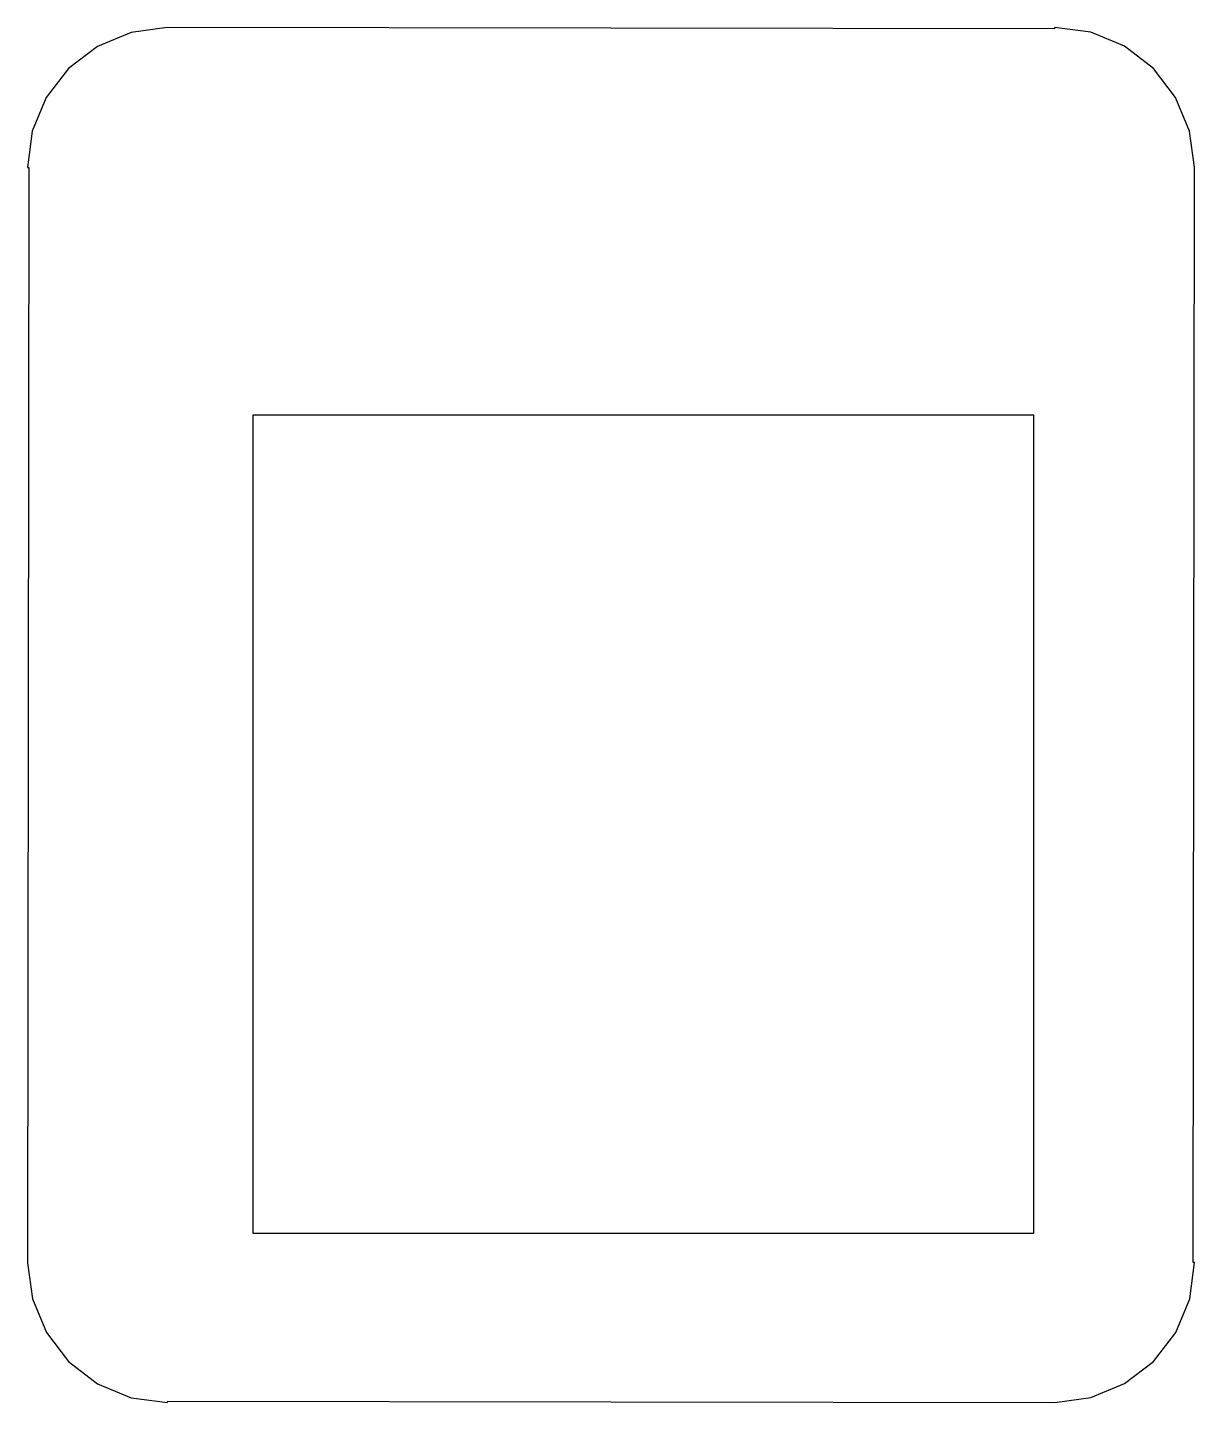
# Model space of a CAD drawing. Header units: millimetres. Extents: x 0 to 297, y 0 to 210.
# Drawn here: x 218.75 to 227.17, y 88.46 to 98.38 of the extents above; entities that cross this region are included whole.
import ezdxf

# ---------------------------------------------------------------- set-up
doc = ezdxf.new("R2010")
doc.units = ezdxf.units.MM
doc.layers.get('0').update_dxf_attribs({"linetype": 'CONTINUOUS'})

msp = doc.modelspace()

# ---------------------------------------------------------------- linework, layer by layer
at = {"color": 7, "linetype": 'Continuous'}
for p, q in [((219.5006, 98.3437), (219.2573, 98.2429)), ((219.7616, 98.3781), (219.5006, 98.3437)), ((226.1616, 98.3703), (219.7616, 98.3781)), ((226.4227, 98.3446), (226.1616, 98.3789)), ((226.1616, 98.3789), (226.1616, 98.3703)), ((226.6659, 98.2439), (226.4227, 98.3446)), ((219.2573, 98.2429), (219.0484, 98.0826)), ((226.8749, 98.0836), (226.6659, 98.2439)), ((219.0484, 98.0826), (218.8882, 97.8737)), ((227.0352, 97.8747), (226.8749, 98.0836)), ((218.8882, 97.8737), (218.7874, 97.6304)), ((227.136, 97.6315), (227.0352, 97.8747)), ((218.7874, 97.6304), (218.7531, 97.3693)), ((227.1704, 97.3704), (227.136, 97.6315)), ((218.7531, 97.3693), (218.7617, 97.3693)), ((218.7617, 97.3693), (218.7541, 89.4694)), ((227.1628, 89.4704), (227.1704, 97.3704)), ((220.3805, 95.5861), (226.0097, 95.5861)), ((220.3805, 89.6793), (220.3805, 95.5861)), ((226.0097, 95.5861), (226.0097, 89.6793)), ((226.0097, 89.6793), (220.3805, 89.6793)), ((218.7541, 89.4694), (218.7885, 89.2083)), ((227.137, 89.2094), (227.1714, 89.4704)), ((227.1714, 89.4704), (227.1628, 89.4704)), ((218.7885, 89.2083), (218.8893, 88.9651)), ((227.0363, 88.9661), (227.137, 89.2094)), ((226.8761, 88.7572), (227.0363, 88.9661)), ((218.8893, 88.9651), (219.0496, 88.7562)), ((219.0496, 88.7562), (219.2586, 88.5959)), ((226.6672, 88.5969), (226.8761, 88.7572)), ((219.2586, 88.5959), (219.5018, 88.4952)), ((226.4239, 88.4961), (226.6672, 88.5969)), ((219.5018, 88.4952), (219.7629, 88.4609)), ((219.7629, 88.4695), (226.1629, 88.4617)), ((219.7629, 88.4609), (219.7629, 88.4695)), ((226.1629, 88.4617), (226.4239, 88.4961))]:
    msp.add_line(p, q, dxfattribs=at)

doc.saveas('drawing.dxf')
